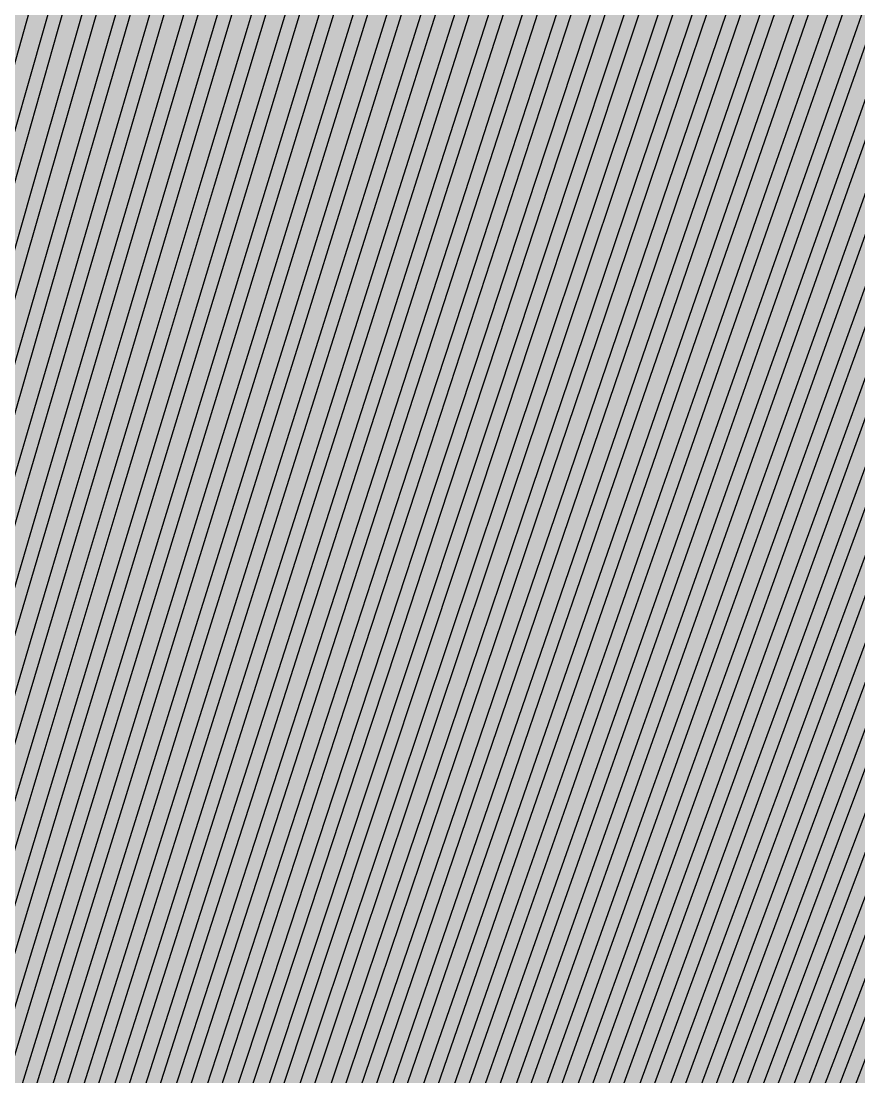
# Model space of a CAD drawing. Header units: metres. Extents: x -7231 to 10969, y -37556 to 1873.
# Drawn here: x 2363.7 to 2486.6, y -18505.5 to -18350.6 of the extents above; entities that cross this region are included whole.
import ezdxf

# ---------------------------------------------------------------- set-up
doc = ezdxf.new("R2010")
doc.units = ezdxf.units.M
for name, color, linetype in [('Metal1', 4, 'CONTINUOUS'), ('Metal2', 3, 'CONTINUOUS'), ('Polyimide', 7, 'CONTINUOUS')]:
    doc.layers.add(name, color=color, linetype=linetype)

msp = doc.modelspace()

# ---------------------------------------------------------------- hatches: boundary and pattern name
at = {"layer": 'Polyimide'}
msp.add_hatch(color=7, dxfattribs=at).paths.add_polyline_path([(4065.69, -468), (4066.67, -501.99), (4068.51, -535.99), (4071.41, -569.99), (4075.54, -603.99), (4081.04, -637.99), (4088.01, -671.99), (4096.52, -705.98), (4106.62, -739.98), (4118.33, -773.98), (4131.63, -807.98), (4146.49, -841.98), (4162.87, -875.98), (4180.68, -909.97), (4199.83, -943.97), (4220.22, -977.97), (4241.73, -1011.97), (4264.21, -1045.97), (4287.52, -1079.96), (4311.51, -1113.96), (4336.01, -1147.96), (4360.86, -1181.96), (4385.88, -1215.96), (4410.89, -1249.96), (4435.74, -1283.95), (4460.24, -1317.95), (4484.23, -1351.95), (4507.54, -1385.95), (4530.02, -1419.95), (4551.53, -1453.94), (4571.92, -1487.94), (4591.07, -1521.94), (4608.88, -1555.94), (4625.26, -1589.94), (4640.12, -1623.94), (4653.42, -1657.93), (4665.13, -1691.93), (4675.23, -1725.93), (4683.74, -1759.93), (4690.71, -1793.93), (4696.21, -1827.93), (4700.34, -1861.92), (4703.24, -1895.92), (4705.08, -1929.92), (4706.06, -1963.92), (4706.44, -1997.92), (4706.5, -2031.91), (4706.5, -4793.02), (4709.95, -4838.39), (4720.22, -4882.71), (4737.08, -4924.98), (4760.13, -4964.2), (4788.85, -4999.49), (4822.58, -5030.03), (4860.53, -5055.12), (4901.85, -5074.18), (4901.85, -5074.18), (4970.68, -5105.23), (5034.7, -5145.26), (5092.76, -5193.54), (5143.8, -5249.19), (5186.89, -5311.2), (5221.24, -5378.44), (5246.23, -5449.69), (5261.41, -5523.66), (5266.5, -5599), (5261.41, -5674.34), (5246.23, -5748.31), (5221.24, -5819.56), (5186.89, -5886.8), (5143.8, -5948.81), (5092.76, -6004.46), (5034.7, -6052.74), (4970.68, -6092.77), (4901.85, -6123.82), (4860.53, -6142.88), (4822.58, -6167.97), (4788.85, -6198.51), (4760.13, -6233.8), (4737.08, -6273.02), (4720.22, -6315.29), (4709.95, -6359.61), (4706.5, -6404.98), (4706.5, -9221.52), (4709.95, -9266.88), (4720.22, -9311.21), (4737.08, -9353.47), (4760.13, -9392.7), (4788.85, -9427.98), (4822.58, -9458.52), (4860.53, -9483.61), (4901.85, -9502.67), (4970.68, -9533.72), (5034.7, -9573.75), (5092.76, -9622.03), (5143.8, -9677.68), (5186.89, -9739.69), (5221.24, -9806.94), (5246.23, -9878.19), (5261.41, -9952.16), (5266.5, -10027.49), (5261.41, -10102.83), (5246.23, -10176.8), (5221.24, -10248.05), (5186.89, -10315.3), (5143.8, -10377.31), (5092.76, -10432.96), (5034.7, -10481.24), (4970.68, -10521.27), (4901.85, -10552.32), (4860.53, -10571.38), (4822.58, -10596.46), (4788.85, -10627), (4760.13, -10662.29), (4737.08, -10701.52), (4720.22, -10743.78), (4709.95, -10788.1), (4706.5, -10833.47), (4706.5, -13650.01), (4709.95, -13695.38), (4720.22, -13739.7), (4737.08, -13781.96), (4760.13, -13821.19), (4788.85, -13856.48), (4822.58, -13887.02), (4860.53, -13912.11), (4901.85, -13931.17), (4970.68, -13962.22), (5034.7, -14002.25), (5092.76, -14050.53), (5143.8, -14106.18), (5186.89, -14168.19), (5221.24, -14235.43), (5246.23, -14306.68), (5261.41, -14380.65), (5266.5, -14455.99), (5261.41, -14531.33), (5246.23, -14605.29), (5221.24, -14676.55), (5186.89, -14743.79), (5143.8, -14805.8), (5092.76, -14861.45), (5034.7, -14909.73), (4970.68, -14949.76), (4901.85, -14980.81), (4860.53, -14999.87), (4822.58, -15024.96), (4788.85, -15055.5), (4760.13, -15090.79), (4737.08, -15130.01), (4720.22, -15172.27), (4709.95, -15216.6), (4706.5, -15261.97), (4706.5, -15455.99), (4720.95, -15750.04), (4764.14, -16041.26), (4835.68, -16326.84), (4934.86, -16604.04), (5060.74, -16870.18), (5212.09, -17122.7), (5387.47, -17359.17), (5585.18, -17577.31), (5803.32, -17775.02), (6039.79, -17950.4), (6292.31, -18101.75), (6558.45, -18227.63), (6835.65, -18326.81), (7121.23, -18398.34), (7412.45, -18441.54), (7706.5, -18455.99), (9969.01, -18455.99), (10047.42, -18459.84), (10125.08, -18471.36), (10201.23, -18490.44), (10275.15, -18516.89), (10346.12, -18550.45), (10413.46, -18590.81), (10476.52, -18637.58), (10534.69, -18690.3), (10587.41, -18748.47), (10634.18, -18811.53), (10674.54, -18878.87), (10708.11, -18949.84), (10734.56, -19023.76), (10753.63, -19099.92), (10765.15, -19177.58), (10769.01, -19255.99), (10769.01, -20895.8), (10730.24, -20951.41), (10694.6, -21009.08), (10662.21, -21068.63), (10633.17, -21129.89), (10607.55, -21192.66), (10585.45, -21256.74), (10566.93, -21321.96), (10552.05, -21388.09), (10540.84, -21454.95), (10533.35, -21522.33), (10529.6, -21590.02), (10529.6, -21657.81), (10533.35, -21725.5), (10540.84, -21792.87), (10552.05, -21859.73), (10566.93, -21925.87), (10585.45, -21991.08), (10607.55, -22055.17), (10633.17, -22117.94), (10662.21, -22179.19), (10694.6, -22238.74), (10730.24, -22296.41), (10769.01, -22352.03), (10769.01, -32454.24), (10728.74, -32510.49), (10691.72, -32568.92), (10658.05, -32629.35), (10627.85, -32691.58), (10601.2, -32755.42), (10578.21, -32820.67), (10558.93, -32887.1), (10543.44, -32954.52), (10531.77, -33022.71), (10523.97, -33091.44), (10520.07, -33160.51), (10520.07, -33229.69), (10523.97, -33298.75), (10531.77, -33367.49), (10543.44, -33435.67), (10558.93, -33503.09), (10578.21, -33569.53), (10601.2, -33634.77), (10627.85, -33698.61), (10658.05, -33760.85), (10691.72, -33821.28), (10728.74, -33879.71), (10769.01, -33935.96), (10769.01, -36556), (10765.15, -36634.41), (10753.63, -36712.07), (10734.56, -36788.23), (10708.11, -36862.15), (10674.54, -36933.12), (10634.18, -37000.46), (10587.41, -37063.51), (10534.69, -37121.69), (10476.52, -37174.41), (10413.46, -37221.18), (10346.12, -37261.54), (10275.15, -37295.1), (10201.23, -37321.55), (10125.08, -37340.63), (10047.42, -37352.15), (9969.01, -37356), (-6231.01, -37356), (-6309.42, -37352.15), (-6387.08, -37340.63), (-6463.23, -37321.55), (-6537.15, -37295.1), (-6608.12, -37261.54), (-6675.46, -37221.18), (-6738.52, -37174.41), (-6796.69, -37121.69), (-6849.41, -37063.51), (-6896.18, -37000.46), (-6936.54, -36933.12), (-6970.11, -36862.15), (-6996.56, -36788.23), (-7015.63, -36712.07), (-7027.15, -36634.41), (-7031.01, -36556), (-7031.01, -33936), (-6990.74, -33879.75), (-6953.7, -33821.31), (-6920.03, -33760.88), (-6889.82, -33698.64), (-6863.18, -33634.8), (-6840.18, -33569.55), (-6820.9, -33503.11), (-6805.4, -33435.69), (-6793.74, -33367.49), (-6785.94, -33298.75), (-6782.03, -33229.68), (-6782.03, -33160.5), (-6785.94, -33091.43), (-6793.74, -33022.69), (-6805.4, -32954.5), (-6820.9, -32887.07), (-6840.18, -32820.63), (-6863.18, -32755.39), (-6889.82, -32691.54), (-6920.03, -32629.3), (-6953.7, -32568.87), (-6990.74, -32510.43), (-7031.01, -32454.18), (-7031.01, -22364.83), (-6990.74, -22308.58), (-6953.7, -22250.14), (-6920.03, -22189.71), (-6889.82, -22127.47), (-6863.18, -22063.62), (-6840.18, -21998.38), (-6820.9, -21931.94), (-6805.4, -21864.51), (-6793.74, -21796.32), (-6785.94, -21727.58), (-6782.03, -21658.51), (-6782.03, -21589.33), (-6785.94, -21520.26), (-6793.74, -21451.52), (-6805.4, -21383.32), (-6820.9, -21315.9), (-6840.18, -21249.46), (-6863.18, -21184.21), (-6889.82, -21120.37), (-6920.03, -21058.13), (-6953.7, -20997.7), (-6990.74, -20939.26), (-7031.01, -20883.01), (-7031.01, -19255.99), (-7027.15, -19177.58), (-7015.63, -19099.92), (-6996.56, -19023.76), (-6970.11, -18949.84), (-6936.54, -18878.87), (-6896.18, -18811.53), (-6849.41, -18748.47), (-6796.69, -18690.3), (-6738.52, -18637.58), (-6675.46, -18590.81), (-6608.12, -18550.45), (-6537.15, -18516.89), (-6463.23, -18490.44), (-6387.08, -18471.36), (-6309.42, -18459.84), (-6231.01, -18455.99), (-3968.5, -18455.99), (-3674.45, -18441.54), (-3383.23, -18398.34), (-3097.65, -18326.81), (-2820.45, -18227.63), (-2554.31, -18101.75), (-2301.79, -17950.4), (-2065.32, -17775.02), (-1847.18, -17577.31), (-1649.47, -17359.17), (-1474.09, -17122.7), (-1322.74, -16870.18), (-1196.86, -16604.04), (-1097.68, -16326.84), (-1026.14, -16041.26), (-982.95, -15750.04), (-968.5, -15455.99), (-968.5, -15261.97), (-971.95, -15216.6), (-982.22, -15172.27), (-999.08, -15130.01), (-1022.13, -15090.79), (-1050.85, -15055.5), (-1084.58, -15024.96), (-1122.53, -14999.87), (-1163.85, -14980.81), (-1232.68, -14949.76), (-1296.7, -14909.73), (-1354.76, -14861.45), (-1405.8, -14805.8), (-1448.89, -14743.79), (-1483.24, -14676.55), (-1508.23, -14605.29), (-1523.41, -14531.33), (-1528.5, -14455.99), (-1523.41, -14380.65), (-1508.23, -14306.68), (-1483.24, -14235.43), (-1448.89, -14168.19), (-1405.8, -14106.18), (-1354.76, -14050.53), (-1296.7, -14002.25), (-1232.68, -13962.22), (-1163.85, -13931.17), (-1122.53, -13912.11), (-1084.58, -13887.02), (-1050.85, -13856.48), (-1022.13, -13821.19), (-999.08, -13781.96), (-982.22, -13739.7), (-971.95, -13695.38), (-968.5, -13650.01), (-968.5, -12309.64), (-971.95, -12264.27), (-982.22, -12219.94), (-999.08, -12177.68), (-1022.13, -12138.46), (-1050.85, -12103.17), (-1084.58, -12072.63), (-1122.53, -12047.54), (-1163.85, -12028.48), (-1232.68, -11997.43), (-1296.7, -11957.4), (-1354.76, -11909.12), (-1405.8, -11853.47), (-1448.89, -11791.46), (-1483.24, -11724.22), (-1508.23, -11652.96), (-1523.41, -11579), (-1528.5, -11503.66), (-1523.41, -11428.32), (-1508.23, -11354.35), (-1483.24, -11283.1), (-1448.89, -11215.86), (-1405.8, -11153.85), (-1354.76, -11098.2), (-1296.7, -11049.92), (-1232.68, -11009.89), (-1163.85, -10978.84), (-1122.53, -10959.78), (-1084.58, -10934.69), (-1050.85, -10904.15), (-1022.13, -10868.86), (-999.08, -10829.63), (-982.22, -10787.37), (-971.95, -10743.05), (-968.5, -10697.68), (-968.5, -9357.31), (-971.95, -9311.94), (-982.22, -9267.62), (-999.08, -9225.35), (-1022.13, -9186.13), (-1050.85, -9150.84), (-1084.58, -9120.3), (-1122.53, -9095.21), (-1163.85, -9076.15), (-1163.85, -9076.15), (-1232.68, -9045.1), (-1296.7, -9005.07), (-1354.76, -8956.79), (-1405.8, -8901.14), (-1448.89, -8839.13), (-1483.24, -8771.89), (-1508.23, -8700.64), (-1523.41, -8626.67), (-1528.5, -8551.33), (-1523.41, -8475.99), (-1508.23, -8402.02), (-1483.24, -8330.77), (-1448.89, -8263.53), (-1405.8, -8201.52), (-1354.76, -8145.87), (-1296.7, -8097.59), (-1232.68, -8057.56), (-1163.85, -8026.51), (-1163.85, -8026.51), (-1122.53, -8007.45), (-1084.58, -7982.36), (-1050.85, -7951.82), (-1022.13, -7916.53), (-999.08, -7877.31), (-982.22, -7835.04), (-971.95, -7790.72), (-968.5, -7745.35), (-968.5, -6404.98), (-971.95, -6359.61), (-982.22, -6315.29), (-999.08, -6273.02), (-1022.13, -6233.8), (-1050.85, -6198.51), (-1084.58, -6167.97), (-1122.53, -6142.88), (-1163.85, -6123.82), (-1163.85, -6123.82), (-1232.68, -6092.77), (-1296.7, -6052.74), (-1354.76, -6004.46), (-1405.8, -5948.81), (-1448.89, -5886.8), (-1483.24, -5819.56), (-1508.23, -5748.31), (-1523.41, -5674.34), (-1528.5, -5599), (-1523.41, -5523.66), (-1508.23, -5449.69), (-1483.24, -5378.44), (-1448.89, -5311.2), (-1405.8, -5249.19), (-1354.76, -5193.54), (-1296.7, -5145.26), (-1232.68, -5105.23), (-1163.85, -5074.18), (-1163.85, -5074.18), (-1122.53, -5055.12), (-1084.58, -5030.03), (-1050.85, -4999.49), (-1022.13, -4964.2), (-999.08, -4924.98), (-982.22, -4882.71), (-971.95, -4838.39), (-968.5, -4793.02), (-968.5, -2031.91), (-968.44, -1997.92), (-968.06, -1963.92), (-967.05, -1929.92), (-965.18, -1895.92), (-962.22, -1861.92), (-958.01, -1827.93), (-952.41, -1793.93), (-945.31, -1759.93), (-936.64, -1725.93), (-926.35, -1691.93), (-914.43, -1657.93), (-900.88, -1623.94), (-885.74, -1589.94), (-869.05, -1555.94), (-850.91, -1521.94), (-831.4, -1487.94), (-810.63, -1453.94), (-788.72, -1419.95), (-765.82, -1385.95), (-742.07, -1351.95), (-717.63, -1317.95), (-692.67, -1283.95), (-667.36, -1249.96), (-641.88, -1215.96), (-616.39, -1181.96), (-591.08, -1147.96), (-566.12, -1113.96), (-541.68, -1079.96), (-517.93, -1045.97), (-495.03, -1011.97), (-473.12, -977.97), (-452.35, -943.97), (-432.84, -909.97), (-414.7, -875.98), (-398.01, -841.98), (-382.87, -807.98), (-369.32, -773.98), (-357.4, -739.98), (-347.11, -705.98), (-338.44, -671.99), (-331.34, -637.99), (-325.74, -603.99), (-321.53, -569.99), (-318.57, -535.99), (-316.7, -501.99), (-315.69, -468), (-315.31, -434), (-315.25, -400), (-315.25, 401), (-315.25, 451), (-315.25, 1644), (-270.25, 1644), (-270.03, 1637.13), (-269.35, 1630.29), (-268.23, 1623.52), (-266.67, 1616.82), (-264.68, 1610.25), (-262.26, 1603.82), (-259.42, 1597.56), (-256.18, 1591.5), (-252.55, 1585.67), (-248.55, 1580.08), (-244.19, 1574.77), (-239.5, 1569.75), (-234.48, 1565.06), (-229.17, 1560.7), (-223.58, 1556.7), (-217.75, 1553.07), (-211.69, 1549.83), (-205.43, 1546.99), (-199, 1544.57), (-192.43, 1542.58), (-185.73, 1541.02), (-178.96, 1539.9), (-172.12, 1539.22), (-165.25, 1539), (-158.38, 1539.22), (-151.54, 1539.9), (-144.77, 1541.02), (-138.07, 1542.58), (-131.5, 1544.57), (-125.07, 1546.99), (-118.81, 1549.83), (-112.75, 1553.07), (-106.92, 1556.7), (-101.33, 1560.7), (-96.02, 1565.06), (-91, 1569.75), (-86.31, 1574.77), (-81.95, 1580.08), (-77.95, 1585.67), (-74.32, 1591.5), (-71.08, 1597.56), (-68.24, 1603.82), (-65.82, 1610.25), (-63.83, 1616.82), (-62.27, 1623.52), (-61.15, 1630.29), (-60.47, 1637.13), (-60.25, 1644), (1853, 1644), (1853, 1573), (3815.25, 1573), (3815.46, 1579.54), (3816.11, 1586.05), (3817.17, 1592.51), (3818.66, 1598.88), (3820.56, 1605.14), (3822.86, 1611.27), (3825.56, 1617.23), (3828.65, 1623), (3832.1, 1628.56), (3835.91, 1633.88), (3840.07, 1638.93), (3844.54, 1643.71), (3849.32, 1648.18), (3854.37, 1652.34), (3859.69, 1656.15), (3865.25, 1659.6), (3871.02, 1662.69), (3876.98, 1665.39), (3883.11, 1667.69), (3889.37, 1669.59), (3895.74, 1671.08), (3902.2, 1672.14), (3908.71, 1672.79), (3915.25, 1673), (3921.79, 1672.79), (3928.3, 1672.14), (3934.76, 1671.08), (3941.13, 1669.59), (3947.39, 1667.69), (3953.52, 1665.39), (3959.48, 1662.69), (3965.25, 1659.6), (3970.81, 1656.15), (3976.13, 1652.34), (3981.18, 1648.18), (3985.96, 1643.71), (3990.43, 1638.93), (3994.59, 1633.88), (3998.4, 1628.56), (4001.85, 1623), (4004.94, 1617.23), (4007.64, 1611.27), (4009.94, 1605.14), (4011.84, 1598.88), (4013.33, 1592.51), (4014.39, 1586.05), (4015.04, 1579.54), (4015.25, 1573), (4065.25, 1573), (4065.25, 451), (4065.25, 401), (4065.25, -400), (4065.31, -434), (4065.69, -468)])

# ---------------------------------------------------------------- linework, layer by layer
at = {"layer": 'Metal1'}
for points in [[(2397.25, -19211.94), (2397.99, -18720.95), (2398.33, -18711.91), (2398.66, -18702.89), (2398.99, -18698.3), (2402.85, -18680.71), (2408.13, -18666.6), (2416.55, -18644.09), (2424.97, -18621.59), (2433.4, -18599.09), (2441.82, -18576.59), (2450.24, -18554.09), (2458.66, -18531.59), (2467.09, -18509.09), (2475.51, -18486.59), (2483.93, -18464.09), (2492.35, -18441.59), (2500.78, -18419.09), (2509.2, -18396.59), (2517.62, -18374.09), (2526.04, -18351.59), (2534.47, -18329.09), (2542.89, -18306.58), (2551.31, -18284.08)], [(2553.18, -18284.78), (2544.76, -18307.29), (2536.34, -18329.79), (2527.92, -18352.29), (2519.49, -18374.79), (2511.07, -18397.29), (2502.65, -18419.79), (2494.23, -18442.29), (2485.8, -18464.79), (2477.38, -18487.29), (2468.96, -18509.79), (2460.54, -18532.29), (2452.11, -18554.79), (2443.69, -18577.29), (2435.27, -18599.79), (2426.85, -18622.3), (2418.42, -18644.8), (2410, -18667.3), (2404.77, -18681.28), (2400.98, -18698.59), (2400.66, -18703), (2400.33, -18711.98), (2400.01, -18720.99), (2400.75, -19211.94)], [(2405.25, -19211.94), (2405.99, -18720.95), (2406.33, -18711.91), (2406.67, -18702.89), (2407.01, -18698.3), (2410.91, -18680.72), (2416.28, -18666.59), (2424.83, -18644.09), (2433.38, -18621.59), (2441.93, -18599.09), (2450.48, -18576.59), (2459.03, -18554.09), (2467.58, -18531.59), (2476.13, -18509.09), (2484.68, -18486.59), (2493.23, -18464.08), (2501.78, -18441.58), (2510.33, -18419.08), (2518.88, -18396.58), (2527.43, -18374.08), (2535.98, -18351.58), (2544.53, -18329.08), (2553.08, -18306.58)], [(2554.95, -18307.29), (2546.4, -18329.79), (2537.85, -18352.29), (2529.3, -18374.79), (2520.75, -18397.29), (2512.2, -18419.79), (2503.65, -18442.29), (2495.1, -18464.8), (2486.55, -18487.3), (2478, -18509.8), (2469.45, -18532.3), (2460.9, -18554.8), (2452.35, -18577.3), (2443.8, -18599.8), (2435.25, -18622.3), (2426.7, -18644.8), (2418.15, -18667.3), (2412.83, -18681.3), (2408.99, -18698.59), (2408.67, -18703), (2408.33, -18711.98), (2408.01, -18720.99), (2408.75, -19211.94)], [(2269.25, -19211.94), (2269.99, -18720.95), (2270.25, -18711.92), (2270.5, -18702.91), (2270.75, -18698.34), (2273.73, -18680.56), (2277.67, -18666.67), (2284.06, -18644.17), (2290.45, -18621.67), (2296.84, -18599.17), (2303.23, -18576.67), (2309.61, -18554.17), (2316, -18531.67), (2322.39, -18509.17), (2328.78, -18486.67), (2335.17, -18464.17), (2341.56, -18441.67), (2347.95, -18419.17), (2354.33, -18396.66), (2360.72, -18374.16), (2367.11, -18351.66), (2373.5, -18329.16)], [(2277.25, -19211.94), (2277.99, -18720.95), (2278.25, -18711.92), (2278.51, -18702.9), (2278.77, -18698.33), (2281.8, -18680.56), (2285.83, -18666.67), (2292.34, -18644.17), (2298.86, -18621.67), (2305.37, -18599.17), (2311.89, -18576.67), (2318.4, -18554.16), (2324.92, -18531.66), (2331.43, -18509.16), (2337.95, -18486.66), (2344.47, -18464.16), (2350.98, -18441.66), (2357.5, -18419.16), (2364.01, -18396.66), (2370.53, -18374.16), (2377.04, -18351.66), (2383.56, -18329.16)], [(2285.25, -19211.94), (2285.99, -18720.95), (2286.26, -18711.92), (2286.52, -18702.9), (2286.78, -18698.33), (2289.87, -18680.57), (2293.98, -18666.66), (2300.62, -18644.16), (2307.26, -18621.66), (2313.91, -18599.16), (2320.55, -18576.66), (2327.19, -18554.16), (2333.84, -18531.66), (2340.48, -18509.16), (2347.12, -18486.66), (2353.76, -18464.16), (2360.41, -18441.66), (2367.05, -18419.16), (2373.69, -18396.65), (2380.33, -18374.15), (2386.98, -18351.65), (2393.62, -18329.15)], [(2293.25, -19211.94), (2293.99, -18720.95), (2294.26, -18711.92), (2294.53, -18702.9), (2294.8, -18698.33), (2297.94, -18680.58), (2302.13, -18666.66), (2308.9, -18644.16), (2315.67, -18621.66), (2322.44, -18599.16), (2329.21, -18576.66), (2335.98, -18554.15), (2342.75, -18531.65), (2349.52, -18509.15), (2356.29, -18486.65), (2363.06, -18464.15), (2369.83, -18441.65), (2376.6, -18419.15), (2383.37, -18396.65), (2390.14, -18374.15), (2396.91, -18351.65), (2403.68, -18329.15)], [(2301.25, -19211.94), (2301.99, -18720.95), (2302.27, -18711.92), (2302.54, -18702.9), (2302.81, -18698.33), (2306.01, -18680.59), (2310.29, -18666.65), (2317.18, -18644.15), (2324.08, -18621.65), (2330.98, -18599.15), (2337.87, -18576.65), (2344.77, -18554.15), (2351.67, -18531.65), (2358.56, -18509.15), (2365.46, -18486.65), (2372.36, -18464.15), (2379.26, -18441.65), (2386.15, -18419.15), (2393.05, -18396.64), (2399.95, -18374.14), (2406.84, -18351.64), (2413.74, -18329.14)], [(2309.25, -19211.94), (2309.99, -18720.95), (2310.27, -18711.92), (2310.55, -18702.9), (2310.83, -18698.33), (2314.08, -18680.6), (2318.44, -18666.65), (2325.46, -18644.15), (2332.49, -18621.65), (2339.51, -18599.15), (2346.54, -18576.65), (2353.56, -18554.14), (2360.58, -18531.64), (2367.61, -18509.14), (2374.63, -18486.64), (2381.66, -18464.14), (2388.68, -18441.64), (2395.7, -18419.14), (2402.73, -18396.64), (2409.75, -18374.14), (2416.78, -18351.64), (2423.8, -18329.14)], [(2317.25, -19211.94), (2317.99, -18720.95), (2318.28, -18711.92), (2318.56, -18702.9), (2318.84, -18698.32), (2322.16, -18680.61), (2326.59, -18666.64), (2333.74, -18644.14), (2340.9, -18621.64), (2348.05, -18599.14), (2355.2, -18576.64), (2362.35, -18554.14), (2369.5, -18531.64), (2376.65, -18509.14), (2383.8, -18486.64), (2390.95, -18464.14), (2398.11, -18441.64), (2405.26, -18419.14), (2412.41, -18396.63), (2419.56, -18374.13), (2426.71, -18351.63), (2433.86, -18329.13)], [(2325.25, -19211.94), (2325.99, -18720.95), (2326.28, -18711.92), (2326.57, -18702.9), (2326.86, -18698.32), (2330.23, -18680.62), (2334.75, -18666.64), (2342.03, -18644.14), (2349.3, -18621.64), (2356.58, -18599.14), (2363.86, -18576.64), (2371.14, -18554.13), (2378.42, -18531.63), (2385.7, -18509.13), (2392.97, -18486.63), (2400.25, -18464.13), (2407.53, -18441.63), (2414.81, -18419.13), (2422.09, -18396.63), (2429.36, -18374.13), (2436.64, -18351.63), (2443.92, -18329.13)], [(2333.25, -19211.94), (2333.99, -18720.95), (2334.29, -18711.92), (2334.58, -18702.9), (2334.87, -18698.32), (2338.29, -18680.63), (2342.9, -18666.63), (2350.31, -18644.13), (2357.71, -18621.63), (2365.12, -18599.13), (2372.52, -18576.63), (2379.93, -18554.13), (2387.33, -18531.63), (2394.74, -18509.13), (2402.14, -18486.63), (2409.55, -18464.13), (2416.95, -18441.63), (2424.36, -18419.13), (2431.77, -18396.63), (2439.17, -18374.12), (2446.58, -18351.62), (2453.98, -18329.12)], [(2341.25, -19211.94), (2341.99, -18720.95), (2342.29, -18711.91), (2342.59, -18702.9), (2342.89, -18698.32), (2346.36, -18680.64), (2351.05, -18666.63), (2358.59, -18644.13), (2366.12, -18621.63), (2373.65, -18599.13), (2381.18, -18576.63), (2388.72, -18554.13), (2396.25, -18531.62), (2403.78, -18509.12), (2411.31, -18486.62), (2418.85, -18464.12), (2426.38, -18441.62), (2433.91, -18419.12), (2441.44, -18396.62), (2448.98, -18374.12), (2456.51, -18351.62), (2464.04, -18329.12)], [(2349.25, -19211.94), (2349.99, -18720.95), (2350.3, -18711.91), (2350.6, -18702.9), (2350.9, -18698.32), (2354.43, -18680.65), (2359.21, -18666.62), (2366.87, -18644.12), (2374.53, -18621.62), (2382.19, -18599.12), (2389.85, -18576.62), (2397.51, -18554.12), (2405.17, -18531.62), (2412.83, -18509.12), (2420.49, -18486.62), (2428.14, -18464.12), (2435.8, -18441.62), (2443.46, -18419.12), (2451.12, -18396.62), (2458.78, -18374.11), (2466.44, -18351.61), (2474.1, -18329.11)], [(2357.25, -19211.94), (2357.99, -18720.95), (2358.3, -18711.91), (2358.61, -18702.9), (2358.92, -18698.31), (2362.5, -18680.66), (2367.36, -18666.62), (2375.15, -18644.12), (2382.93, -18621.62), (2390.72, -18599.12), (2398.51, -18576.62), (2406.3, -18554.12), (2414.08, -18531.61), (2421.87, -18509.11), (2429.66, -18486.61), (2437.44, -18464.11), (2445.23, -18441.61), (2453.02, -18419.11), (2460.8, -18396.61), (2468.59, -18374.11), (2476.38, -18351.61), (2484.16, -18329.11)], [(2365.25, -19211.94), (2365.99, -18720.95), (2366.31, -18711.91), (2366.62, -18702.9), (2366.93, -18698.31), (2370.57, -18680.67), (2375.51, -18666.61), (2383.43, -18644.11), (2391.34, -18621.61), (2399.26, -18599.11), (2407.17, -18576.61), (2415.08, -18554.11), (2423, -18531.61), (2430.91, -18509.11), (2438.83, -18486.61), (2446.74, -18464.11), (2454.65, -18441.61), (2462.57, -18419.11), (2470.48, -18396.61), (2478.4, -18374.11), (2486.31, -18351.6), (2494.22, -18329.1)], [(2373.25, -19211.94), (2373.99, -18720.95), (2374.31, -18711.91), (2374.63, -18702.89), (2374.95, -18698.31), (2378.64, -18680.68), (2383.67, -18666.61), (2391.71, -18644.11), (2399.75, -18621.61), (2407.79, -18599.11), (2415.83, -18576.61), (2423.87, -18554.11), (2431.91, -18531.61), (2439.96, -18509.1), (2448, -18486.6), (2456.04, -18464.1), (2464.08, -18441.6), (2472.12, -18419.1), (2480.16, -18396.6), (2488.2, -18374.1), (2496.24, -18351.6), (2504.28, -18329.1)], [(2381.25, -19211.94), (2381.99, -18720.95), (2382.32, -18711.91), (2382.64, -18702.89), (2382.96, -18698.31), (2386.71, -18680.69), (2391.82, -18666.6), (2399.99, -18644.1), (2408.16, -18621.6), (2416.33, -18599.1), (2424.49, -18576.6), (2432.66, -18554.1), (2440.83, -18531.6), (2449, -18509.1), (2457.17, -18486.6), (2465.34, -18464.1), (2473.5, -18441.6), (2481.67, -18419.1), (2489.84, -18396.6), (2498.01, -18374.1), (2506.18, -18351.6), (2514.35, -18329.09)], [(2389.25, -19211.94), (2389.99, -18720.95), (2390.32, -18711.91), (2390.65, -18702.89), (2390.98, -18698.3), (2394.78, -18680.7), (2399.98, -18666.6), (2408.27, -18644.1), (2416.57, -18621.6), (2424.86, -18599.1), (2433.16, -18576.6), (2441.45, -18554.1), (2449.75, -18531.6), (2458.04, -18509.1), (2466.34, -18486.59), (2474.63, -18464.09), (2482.93, -18441.59), (2491.22, -18419.09), (2499.52, -18396.59), (2507.82, -18374.09), (2516.11, -18351.59), (2524.41, -18329.09)], [(2413.25, -19211.94), (2413.99, -18720.95), (2414.34, -18711.91), (2414.68, -18702.89), (2415.02, -18698.3), (2418.98, -18680.73), (2424.44, -18666.59), (2433.11, -18644.09), (2441.79, -18621.58), (2450.47, -18599.08), (2459.14, -18576.58), (2467.82, -18554.08), (2476.5, -18531.58), (2485.17, -18509.08), (2493.85, -18486.58), (2502.53, -18464.08), (2511.2, -18441.58), (2519.88, -18419.08), (2528.56, -18396.58), (2537.23, -18374.08), (2545.91, -18351.58), (2554.59, -18329.08)], [(2375.42, -18329.71), (2369.03, -18352.21), (2362.65, -18374.71), (2356.26, -18397.21), (2349.87, -18419.71), (2343.48, -18442.21), (2337.09, -18464.71), (2330.7, -18487.21), (2324.32, -18509.71), (2317.93, -18532.22), (2311.54, -18554.72), (2305.15, -18577.22), (2298.76, -18599.72), (2292.37, -18622.22), (2285.99, -18644.72), (2279.6, -18667.22), (2275.69, -18681), (2272.74, -18698.56), (2272.5, -18702.99), (2272.25, -18711.98), (2272.01, -18720.98), (2272.75, -19211.94)], [(2385.48, -18329.71), (2378.96, -18352.21), (2372.45, -18374.72), (2365.93, -18397.22), (2359.42, -18419.72), (2352.9, -18442.22), (2346.39, -18464.72), (2339.87, -18487.22), (2333.36, -18509.72), (2326.84, -18532.22), (2320.32, -18554.72), (2313.81, -18577.22), (2307.29, -18599.72), (2300.78, -18622.22), (2294.26, -18644.72), (2287.75, -18667.22), (2283.75, -18681.01), (2280.76, -18698.56), (2280.51, -18702.99), (2280.25, -18711.98), (2280.01, -18720.98), (2280.75, -19211.94)], [(2395.54, -18329.72), (2388.89, -18352.22), (2382.25, -18374.72), (2375.61, -18397.22), (2368.97, -18419.72), (2362.32, -18442.22), (2355.68, -18464.72), (2349.04, -18487.22), (2342.4, -18509.72), (2335.75, -18532.23), (2329.11, -18554.73), (2322.47, -18577.23), (2315.83, -18599.73), (2309.18, -18622.23), (2302.54, -18644.73), (2295.9, -18667.23), (2291.82, -18681.03), (2288.77, -18698.56), (2288.52, -18702.99), (2288.26, -18711.98), (2288.01, -18720.98), (2288.75, -19211.94)], [(2405.59, -18329.72), (2398.83, -18352.22), (2392.06, -18374.73), (2385.29, -18397.23), (2378.52, -18419.73), (2371.75, -18442.23), (2364.98, -18464.73), (2358.21, -18487.23), (2351.44, -18509.73), (2344.67, -18532.23), (2337.9, -18554.73), (2331.13, -18577.23), (2324.36, -18599.73), (2317.59, -18622.23), (2310.82, -18644.73), (2304.05, -18667.23), (2299.89, -18681.05), (2296.79, -18698.56), (2296.53, -18702.99), (2296.26, -18711.98), (2296.01, -18720.98), (2296.75, -19211.94)], [(2415.65, -18329.73), (2408.76, -18352.23), (2401.86, -18374.73), (2394.96, -18397.23), (2388.06, -18419.73), (2381.17, -18442.23), (2374.27, -18464.73), (2367.37, -18487.23), (2360.48, -18509.73), (2353.58, -18532.23), (2346.68, -18554.74), (2339.79, -18577.24), (2332.89, -18599.74), (2325.99, -18622.24), (2319.1, -18644.74), (2312.2, -18667.24), (2307.96, -18681.06), (2304.8, -18698.57), (2304.54, -18702.99), (2304.27, -18711.98), (2304.01, -18720.98), (2304.75, -19211.94)], [(2425.71, -18329.73), (2418.69, -18352.23), (2411.66, -18374.74), (2404.64, -18397.24), (2397.61, -18419.74), (2390.59, -18442.24), (2383.57, -18464.74), (2376.54, -18487.24), (2369.52, -18509.74), (2362.49, -18532.24), (2355.47, -18554.74), (2348.45, -18577.24), (2341.42, -18599.74), (2334.4, -18622.24), (2327.37, -18644.74), (2320.35, -18667.24), (2316.03, -18681.08), (2312.82, -18698.57), (2312.55, -18702.99), (2312.27, -18711.98), (2312.01, -18720.98), (2312.75, -19211.94)], [(2435.77, -18329.74), (2428.62, -18352.24), (2421.46, -18374.74), (2414.31, -18397.24), (2407.16, -18419.74), (2400.01, -18442.24), (2392.86, -18464.74), (2385.71, -18487.24), (2378.56, -18509.74), (2371.41, -18532.24), (2364.26, -18554.75), (2357.1, -18577.25), (2349.95, -18599.75), (2342.8, -18622.25), (2335.65, -18644.75), (2328.5, -18667.25), (2324.1, -18681.1), (2320.83, -18698.57), (2320.56, -18702.99), (2320.28, -18711.98), (2320.01, -18720.98), (2320.75, -19211.94)], [(2445.82, -18329.74), (2438.55, -18352.24), (2431.27, -18374.74), (2423.99, -18397.25), (2416.71, -18419.75), (2409.43, -18442.25), (2402.15, -18464.75), (2394.88, -18487.25), (2387.6, -18509.75), (2380.32, -18532.25), (2373.04, -18554.75), (2365.76, -18577.25), (2358.48, -18599.75), (2351.21, -18622.25), (2343.93, -18644.75), (2336.65, -18667.25), (2332.17, -18681.11), (2328.85, -18698.57), (2328.57, -18702.99), (2328.28, -18711.98), (2328.01, -18720.98), (2328.75, -19211.94)], [(2455.88, -18329.75), (2448.48, -18352.25), (2441.07, -18374.75), (2433.67, -18397.25), (2426.26, -18419.75), (2418.85, -18442.25), (2411.45, -18464.75), (2404.04, -18487.25), (2396.64, -18509.75), (2389.23, -18532.25), (2381.83, -18554.76), (2374.42, -18577.26), (2367.02, -18599.76), (2359.61, -18622.26), (2352.21, -18644.76), (2344.8, -18667.26), (2340.23, -18681.13), (2336.86, -18698.57), (2336.58, -18703), (2336.29, -18711.98), (2336.01, -18720.98), (2336.75, -19211.94)], [(2465.94, -18329.75), (2458.41, -18352.25), (2450.87, -18374.75), (2443.34, -18397.26), (2435.81, -18419.76), (2428.28, -18442.26), (2420.74, -18464.76), (2413.21, -18487.26), (2405.68, -18509.76), (2398.15, -18532.26), (2390.61, -18554.76), (2383.08, -18577.26), (2375.55, -18599.76), (2368.02, -18622.26), (2360.48, -18644.76), (2352.95, -18667.26), (2348.3, -18681.15), (2344.88, -18698.58), (2344.59, -18703), (2344.29, -18711.98), (2344.01, -18720.98), (2344.75, -19211.94)], [(2476, -18329.76), (2468.34, -18352.26), (2460.68, -18374.76), (2453.02, -18397.26), (2445.36, -18419.76), (2437.7, -18442.26), (2430.04, -18464.76), (2422.38, -18487.26), (2414.72, -18509.76), (2407.06, -18532.26), (2399.4, -18554.76), (2391.74, -18577.27), (2384.08, -18599.77), (2376.42, -18622.27), (2368.76, -18644.77), (2361.1, -18667.27), (2356.37, -18681.17), (2352.89, -18698.58), (2352.6, -18703), (2352.3, -18711.98), (2352.01, -18720.98), (2352.75, -19211.94)], [(2486.05, -18329.76), (2478.27, -18352.26), (2470.48, -18374.76), (2462.69, -18397.26), (2454.91, -18419.77), (2447.12, -18442.27), (2439.33, -18464.77), (2431.55, -18487.27), (2423.76, -18509.77), (2415.97, -18532.27), (2408.19, -18554.77), (2400.4, -18577.27), (2392.61, -18599.77), (2384.82, -18622.27), (2377.04, -18644.77), (2369.25, -18667.27), (2364.44, -18681.19), (2360.9, -18698.58), (2360.61, -18703), (2360.3, -18711.98), (2360.01, -18720.99), (2360.75, -19211.94)], [(2496.11, -18329.77), (2488.2, -18352.27), (2480.28, -18374.77), (2472.37, -18397.27), (2464.46, -18419.77), (2456.54, -18442.27), (2448.63, -18464.77), (2440.71, -18487.27), (2432.8, -18509.77), (2424.89, -18532.27), (2416.97, -18554.77), (2409.06, -18577.28), (2401.14, -18599.78), (2393.23, -18622.28), (2385.32, -18644.78), (2377.4, -18667.28), (2372.5, -18681.2), (2368.92, -18698.58), (2368.62, -18703), (2368.31, -18711.98), (2368.01, -18720.99), (2368.75, -19211.94)], [(2506.17, -18329.77), (2498.13, -18352.27), (2490.09, -18374.77), (2482.04, -18397.27), (2474, -18419.78), (2465.96, -18442.28), (2457.92, -18464.78), (2449.88, -18487.28), (2441.84, -18509.78), (2433.8, -18532.28), (2425.76, -18554.78), (2417.72, -18577.28), (2409.68, -18599.78), (2401.63, -18622.28), (2393.59, -18644.78), (2385.55, -18667.28), (2380.57, -18681.22), (2376.93, -18698.58), (2376.63, -18703), (2376.31, -18711.98), (2376.01, -18720.99), (2376.75, -19211.94)], [(2516.23, -18329.78), (2508.06, -18352.28), (2499.89, -18374.78), (2491.72, -18397.28), (2483.55, -18419.78), (2475.38, -18442.28), (2467.22, -18464.78), (2459.05, -18487.28), (2450.88, -18509.78), (2442.71, -18532.28), (2434.54, -18554.78), (2426.37, -18577.28), (2418.21, -18599.79), (2410.04, -18622.29), (2401.87, -18644.79), (2393.7, -18667.29), (2388.64, -18681.24), (2384.95, -18698.59), (2384.64, -18703), (2384.32, -18711.98), (2384.01, -18720.99), (2384.75, -19211.94)], [(2526.28, -18329.78), (2517.99, -18352.28), (2509.69, -18374.78), (2501.4, -18397.28), (2493.1, -18419.78), (2484.81, -18442.29), (2476.51, -18464.79), (2468.22, -18487.29), (2459.92, -18509.79), (2451.62, -18532.29), (2443.33, -18554.79), (2435.03, -18577.29), (2426.74, -18599.79), (2418.44, -18622.29), (2410.15, -18644.79), (2401.85, -18667.29), (2396.7, -18681.26), (2392.96, -18698.59), (2392.65, -18703), (2392.32, -18711.98), (2392.01, -18720.99), (2392.75, -19211.94)]]:
    msp.add_lwpolyline(points, dxfattribs=at)
at = {"layer": 'Metal2'}
for points in [[(2401.25, -19211.94), (2401.99, -18720.95), (2402.33, -18711.91), (2402.66, -18702.89), (2403, -18698.3), (2406.88, -18680.72), (2412.21, -18666.59), (2420.69, -18644.09), (2429.18, -18621.59), (2437.66, -18599.09), (2446.15, -18576.59), (2454.64, -18554.09), (2463.12, -18531.59), (2471.61, -18509.09), (2480.09, -18486.59), (2488.58, -18464.09), (2497.07, -18441.59), (2505.55, -18419.09), (2514.04, -18396.58), (2522.52, -18374.08), (2531.01, -18351.58), (2539.5, -18329.08), (2547.98, -18306.58), (2556.47, -18284.08)], [(2549.85, -18307.29), (2541.37, -18329.79), (2532.88, -18352.29), (2524.4, -18374.79), (2515.91, -18397.29), (2507.42, -18419.79), (2498.94, -18442.29), (2490.45, -18464.79), (2481.97, -18487.29), (2473.48, -18509.79), (2464.99, -18532.29), (2456.51, -18554.8), (2448.02, -18577.3), (2439.54, -18599.8), (2431.05, -18622.3), (2422.56, -18644.8), (2414.08, -18667.3), (2408.8, -18681.29), (2404.99, -18698.59), (2404.66, -18703), (2404.33, -18711.98), (2404.01, -18720.99), (2404.75, -19211.94)], [(2273.25, -19211.94), (2273.99, -18720.95), (2274.25, -18711.92), (2274.5, -18702.91), (2274.76, -18698.34), (2277.77, -18680.56), (2281.75, -18666.67), (2288.2, -18644.17), (2294.65, -18621.67), (2301.11, -18599.17), (2307.56, -18576.67), (2314.01, -18554.17), (2320.46, -18531.67), (2326.91, -18509.17), (2333.37, -18486.66), (2339.82, -18464.16), (2346.27, -18441.66), (2352.72, -18419.16), (2359.17, -18396.66), (2365.62, -18374.16), (2372.08, -18351.66), (2378.53, -18329.16)], [(2281.25, -19211.94), (2281.99, -18720.95), (2282.26, -18711.92), (2282.51, -18702.9), (2282.78, -18698.33), (2285.84, -18680.57), (2289.9, -18666.67), (2296.48, -18644.16), (2303.06, -18621.66), (2309.64, -18599.16), (2316.22, -18576.66), (2322.8, -18554.16), (2329.38, -18531.66), (2335.96, -18509.16), (2342.54, -18486.66), (2349.11, -18464.16), (2355.69, -18441.66), (2362.27, -18419.16), (2368.85, -18396.66), (2375.43, -18374.16), (2382.01, -18351.66), (2388.59, -18329.16)], [(2289.25, -19211.94), (2289.99, -18720.95), (2290.26, -18711.92), (2290.52, -18702.9), (2290.79, -18698.33), (2293.91, -18680.58), (2298.06, -18666.66), (2304.76, -18644.16), (2311.47, -18621.66), (2318.18, -18599.16), (2324.88, -18576.66), (2331.59, -18554.16), (2338.29, -18531.66), (2345, -18509.16), (2351.71, -18486.65), (2358.41, -18464.15), (2365.12, -18441.65), (2371.82, -18419.15), (2378.53, -18396.65), (2385.24, -18374.15), (2391.94, -18351.65), (2398.65, -18329.15)], [(2297.25, -19211.94), (2297.99, -18720.95), (2298.27, -18711.92), (2298.53, -18702.9), (2298.81, -18698.33), (2301.98, -18680.59), (2306.21, -18666.66), (2313.04, -18644.15), (2319.88, -18621.65), (2326.71, -18599.15), (2333.54, -18576.65), (2340.38, -18554.15), (2347.21, -18531.65), (2354.04, -18509.15), (2360.88, -18486.65), (2367.71, -18464.15), (2374.54, -18441.65), (2381.38, -18419.15), (2388.21, -18396.65), (2395.04, -18374.15), (2401.88, -18351.65), (2408.71, -18329.15)], [(2305.25, -19211.94), (2305.99, -18720.95), (2306.27, -18711.92), (2306.54, -18702.9), (2306.82, -18698.33), (2310.05, -18680.59), (2314.36, -18666.65), (2321.32, -18644.15), (2328.28, -18621.65), (2335.24, -18599.15), (2342.21, -18576.65), (2349.17, -18554.15), (2356.13, -18531.65), (2363.09, -18509.15), (2370.05, -18486.65), (2377.01, -18464.14), (2383.97, -18441.64), (2390.93, -18419.14), (2397.89, -18396.64), (2404.85, -18374.14), (2411.81, -18351.64), (2418.77, -18329.14)], [(2313.25, -19211.94), (2313.99, -18720.95), (2314.28, -18711.92), (2314.55, -18702.9), (2314.84, -18698.32), (2318.12, -18680.6), (2322.52, -18666.65), (2329.6, -18644.14), (2336.69, -18621.64), (2343.78, -18599.14), (2350.87, -18576.64), (2357.95, -18554.14), (2365.04, -18531.64), (2372.13, -18509.14), (2379.22, -18486.64), (2386.31, -18464.14), (2393.39, -18441.64), (2400.48, -18419.14), (2407.57, -18396.64), (2414.66, -18374.14), (2421.74, -18351.64), (2428.83, -18329.14)], [(2321.25, -19211.94), (2321.99, -18720.95), (2322.28, -18711.92), (2322.56, -18702.9), (2322.85, -18698.32), (2326.19, -18680.61), (2330.67, -18666.64), (2337.89, -18644.14), (2345.1, -18621.64), (2352.31, -18599.14), (2359.53, -18576.64), (2366.74, -18554.14), (2373.96, -18531.64), (2381.17, -18509.14), (2388.39, -18486.64), (2395.6, -18464.13), (2402.82, -18441.63), (2410.03, -18419.13), (2417.25, -18396.63), (2424.46, -18374.13), (2431.68, -18351.63), (2438.89, -18329.13)], [(2329.25, -19211.94), (2329.99, -18720.95), (2330.29, -18711.92), (2330.57, -18702.9), (2330.87, -18698.32), (2334.26, -18680.62), (2338.82, -18666.64), (2346.17, -18644.14), (2353.51, -18621.63), (2360.85, -18599.13), (2368.19, -18576.63), (2375.53, -18554.13), (2382.87, -18531.63), (2390.22, -18509.13), (2397.56, -18486.63), (2404.9, -18464.13), (2412.24, -18441.63), (2419.58, -18419.13), (2426.93, -18396.63), (2434.27, -18374.13), (2441.61, -18351.63), (2448.95, -18329.13)], [(2337.25, -19211.94), (2337.99, -18720.95), (2338.29, -18711.92), (2338.58, -18702.9), (2338.88, -18698.32), (2342.33, -18680.63), (2346.98, -18666.63), (2354.45, -18644.13), (2361.92, -18621.63), (2369.38, -18599.13), (2376.85, -18576.63), (2384.32, -18554.13), (2391.79, -18531.63), (2399.26, -18509.13), (2406.73, -18486.63), (2414.2, -18464.12), (2421.67, -18441.62), (2429.14, -18419.12), (2436.61, -18396.62), (2444.07, -18374.12), (2451.54, -18351.62), (2459.01, -18329.12)], [(2345.25, -19211.94), (2345.99, -18720.95), (2346.3, -18711.91), (2346.59, -18702.9), (2346.9, -18698.32), (2350.4, -18680.64), (2355.13, -18666.63), (2362.73, -18644.13), (2370.32, -18621.62), (2377.92, -18599.12), (2385.52, -18576.62), (2393.11, -18554.12), (2400.71, -18531.62), (2408.3, -18509.12), (2415.9, -18486.62), (2423.5, -18464.12), (2431.09, -18441.62), (2438.69, -18419.12), (2446.28, -18396.62), (2453.88, -18374.12), (2461.48, -18351.62), (2469.07, -18329.12)], [(2353.25, -19211.94), (2353.99, -18720.95), (2354.3, -18711.91), (2354.6, -18702.9), (2354.91, -18698.31), (2358.47, -18680.65), (2363.28, -18666.62), (2371.01, -18644.12), (2378.73, -18621.62), (2386.45, -18599.12), (2394.18, -18576.62), (2401.9, -18554.12), (2409.62, -18531.62), (2417.35, -18509.12), (2425.07, -18486.62), (2432.79, -18464.12), (2440.52, -18441.61), (2448.24, -18419.11), (2455.96, -18396.61), (2463.69, -18374.11), (2471.41, -18351.61), (2479.13, -18329.11)], [(2361.25, -19211.94), (2361.99, -18720.95), (2362.31, -18711.91), (2362.61, -18702.9), (2362.93, -18698.31), (2366.54, -18680.66), (2371.44, -18666.62), (2379.29, -18644.12), (2387.14, -18621.62), (2394.99, -18599.11), (2402.84, -18576.61), (2410.69, -18554.11), (2418.54, -18531.61), (2426.39, -18509.11), (2434.24, -18486.61), (2442.09, -18464.11), (2449.94, -18441.61), (2457.79, -18419.11), (2465.64, -18396.61), (2473.49, -18374.11), (2481.34, -18351.61), (2489.19, -18329.11)], [(2369.25, -19211.94), (2369.99, -18720.95), (2370.31, -18711.91), (2370.62, -18702.9), (2370.94, -18698.31), (2374.61, -18680.67), (2379.59, -18666.61), (2387.57, -18644.11), (2395.55, -18621.61), (2403.52, -18599.11), (2411.5, -18576.61), (2419.48, -18554.11), (2427.46, -18531.61), (2435.43, -18509.11), (2443.41, -18486.61), (2451.39, -18464.11), (2459.37, -18441.61), (2467.34, -18419.1), (2475.32, -18396.6), (2483.3, -18374.1), (2491.28, -18351.6), (2499.25, -18329.1)], [(2377.25, -19211.94), (2377.99, -18720.95), (2378.32, -18711.91), (2378.63, -18702.89), (2378.96, -18698.31), (2382.67, -18680.68), (2387.75, -18666.61), (2395.85, -18644.11), (2403.95, -18621.61), (2412.06, -18599.11), (2420.16, -18576.6), (2428.27, -18554.1), (2436.37, -18531.6), (2444.48, -18509.1), (2452.58, -18486.6), (2460.69, -18464.1), (2468.79, -18441.6), (2476.9, -18419.1), (2485, -18396.6), (2493.11, -18374.1), (2501.21, -18351.6), (2509.32, -18329.1)], [(2385.25, -19211.94), (2385.99, -18720.95), (2386.32, -18711.91), (2386.64, -18702.89), (2386.97, -18698.31), (2390.74, -18680.69), (2395.9, -18666.6), (2404.13, -18644.1), (2412.36, -18621.6), (2420.59, -18599.1), (2428.83, -18576.6), (2437.06, -18554.1), (2445.29, -18531.6), (2453.52, -18509.1), (2461.75, -18486.6), (2469.98, -18464.1), (2478.22, -18441.6), (2486.45, -18419.09), (2494.68, -18396.59), (2502.91, -18374.09), (2511.14, -18351.59), (2519.38, -18329.09)], [(2393.25, -19211.94), (2393.99, -18720.95), (2394.33, -18711.91), (2394.65, -18702.89), (2394.99, -18698.3), (2398.81, -18680.71), (2404.05, -18666.6), (2412.41, -18644.1), (2420.77, -18621.6), (2429.13, -18599.1), (2437.49, -18576.6), (2445.85, -18554.09), (2454.21, -18531.59), (2462.56, -18509.09), (2470.92, -18486.59), (2479.28, -18464.09), (2487.64, -18441.59), (2496, -18419.09), (2504.36, -18396.59), (2512.72, -18374.09), (2521.08, -18351.59), (2529.44, -18329.09)], [(2409.25, -19211.94), (2409.99, -18720.95), (2410.34, -18711.91), (2410.67, -18702.89), (2411.02, -18698.3), (2414.95, -18680.73), (2420.36, -18666.59), (2428.97, -18644.09), (2437.59, -18621.59), (2446.2, -18599.09), (2454.81, -18576.59), (2463.43, -18554.09), (2472.04, -18531.58), (2480.65, -18509.08), (2489.27, -18486.58), (2497.88, -18464.08), (2506.49, -18441.58), (2515.1, -18419.08), (2523.72, -18396.58), (2532.33, -18374.08), (2540.94, -18351.58), (2549.56, -18329.08)], [(2370.39, -18329.71), (2364.07, -18352.21), (2357.74, -18374.71), (2351.42, -18397.21), (2345.09, -18419.71), (2338.77, -18442.21), (2332.44, -18464.71), (2326.12, -18487.21), (2319.8, -18509.71), (2313.47, -18532.21), (2307.15, -18554.71), (2300.82, -18577.21), (2294.5, -18599.71), (2288.17, -18622.22), (2281.85, -18644.72), (2275.52, -18667.22), (2271.65, -18680.99), (2268.74, -18698.56), (2268.49, -18702.99), (2268.25, -18711.97), (2268.01, -18720.98), (2268.75, -19211.94)], [(2380.45, -18329.71), (2374, -18352.21), (2367.55, -18374.71), (2361.1, -18397.21), (2354.64, -18419.71), (2348.19, -18442.21), (2341.74, -18464.72), (2335.29, -18487.22), (2328.84, -18509.72), (2322.38, -18532.22), (2315.93, -18554.72), (2309.48, -18577.22), (2303.03, -18599.72), (2296.58, -18622.22), (2290.12, -18644.72), (2283.67, -18667.22), (2279.72, -18681), (2276.75, -18698.56), (2276.5, -18702.99), (2276.25, -18711.98), (2276.01, -18720.98), (2276.75, -19211.94)], [(2390.51, -18329.72), (2383.93, -18352.22), (2377.35, -18374.72), (2370.77, -18397.22), (2364.19, -18419.72), (2357.61, -18442.22), (2351.03, -18464.72), (2344.46, -18487.22), (2337.88, -18509.72), (2331.3, -18532.22), (2324.72, -18554.72), (2318.14, -18577.22), (2311.56, -18599.72), (2304.98, -18622.23), (2298.4, -18644.73), (2291.82, -18667.23), (2287.79, -18681.02), (2284.77, -18698.56), (2284.51, -18702.99), (2284.26, -18711.98), (2284.01, -18720.98), (2284.75, -19211.94)], [(2400.57, -18329.72), (2393.86, -18352.22), (2387.15, -18374.72), (2380.45, -18397.22), (2373.74, -18419.72), (2367.04, -18442.22), (2360.33, -18464.73), (2353.62, -18487.23), (2346.92, -18509.73), (2340.21, -18532.23), (2333.5, -18554.73), (2326.8, -18577.23), (2320.09, -18599.73), (2313.39, -18622.23), (2306.68, -18644.73), (2299.97, -18667.23), (2295.86, -18681.04), (2292.78, -18698.56), (2292.52, -18702.99), (2292.26, -18711.98), (2292.01, -18720.98), (2292.75, -19211.94)], [(2410.62, -18329.73), (2403.79, -18352.23), (2396.96, -18374.73), (2390.12, -18397.23), (2383.29, -18419.73), (2376.46, -18442.23), (2369.62, -18464.73), (2362.79, -18487.23), (2355.96, -18509.73), (2349.12, -18532.23), (2342.29, -18554.73), (2335.46, -18577.23), (2328.62, -18599.73), (2321.79, -18622.24), (2314.96, -18644.74), (2308.12, -18667.24), (2303.93, -18681.05), (2300.79, -18698.56), (2300.53, -18702.99), (2300.27, -18711.98), (2300.01, -18720.98), (2300.75, -19211.94)], [(2420.68, -18329.73), (2413.72, -18352.23), (2406.76, -18374.73), (2399.8, -18397.23), (2392.84, -18419.73), (2385.88, -18442.23), (2378.92, -18464.74), (2371.96, -18487.24), (2365, -18509.74), (2358.04, -18532.24), (2351.08, -18554.74), (2344.12, -18577.24), (2337.16, -18599.74), (2330.19, -18622.24), (2323.23, -18644.74), (2316.27, -18667.24), (2312, -18681.07), (2308.81, -18698.57), (2308.54, -18702.99), (2308.27, -18711.98), (2308.01, -18720.98), (2308.75, -19211.94)], [(2430.74, -18329.74), (2423.65, -18352.24), (2416.56, -18374.74), (2409.48, -18397.24), (2402.39, -18419.74), (2395.3, -18442.24), (2388.21, -18464.74), (2381.13, -18487.24), (2374.04, -18509.74), (2366.95, -18532.24), (2359.86, -18554.74), (2352.77, -18577.24), (2345.69, -18599.74), (2338.6, -18622.25), (2331.51, -18644.75), (2324.42, -18667.25), (2320.06, -18681.09), (2316.82, -18698.57), (2316.55, -18702.99), (2316.28, -18711.98), (2316.01, -18720.98), (2316.75, -19211.94)], [(2440.8, -18329.74), (2433.58, -18352.24), (2426.37, -18374.74), (2419.15, -18397.24), (2411.94, -18419.74), (2404.72, -18442.24), (2397.51, -18464.75), (2390.29, -18487.25), (2383.08, -18509.75), (2375.86, -18532.25), (2368.65, -18554.75), (2361.43, -18577.25), (2354.22, -18599.75), (2347, -18622.25), (2339.79, -18644.75), (2332.57, -18667.25), (2328.13, -18681.11), (2324.84, -18698.57), (2324.56, -18702.99), (2324.28, -18711.98), (2324.01, -18720.98), (2324.75, -19211.94)], [(2450.85, -18329.75), (2443.51, -18352.25), (2436.17, -18374.75), (2428.83, -18397.25), (2421.49, -18419.75), (2414.14, -18442.25), (2406.8, -18464.75), (2399.46, -18487.25), (2392.12, -18509.75), (2384.78, -18532.25), (2377.43, -18554.75), (2370.09, -18577.25), (2362.75, -18599.75), (2355.41, -18622.25), (2348.07, -18644.76), (2340.73, -18667.26), (2336.2, -18681.12), (2332.85, -18698.57), (2332.57, -18702.99), (2332.29, -18711.98), (2332.01, -18720.98), (2332.75, -19211.94)], [(2460.91, -18329.75), (2453.44, -18352.25), (2445.97, -18374.75), (2438.5, -18397.25), (2431.03, -18419.75), (2423.57, -18442.25), (2416.1, -18464.75), (2408.63, -18487.26), (2401.16, -18509.76), (2393.69, -18532.26), (2386.22, -18554.76), (2378.75, -18577.26), (2371.28, -18599.76), (2363.81, -18622.26), (2356.34, -18644.76), (2348.88, -18667.26), (2344.27, -18681.14), (2340.87, -18698.58), (2340.58, -18703), (2340.29, -18711.98), (2340.01, -18720.98), (2340.75, -19211.94)], [(2470.97, -18329.76), (2463.37, -18352.26), (2455.78, -18374.76), (2448.18, -18397.26), (2440.58, -18419.76), (2432.99, -18442.26), (2425.39, -18464.76), (2417.79, -18487.26), (2410.2, -18509.76), (2402.6, -18532.26), (2395.01, -18554.76), (2387.41, -18577.26), (2379.81, -18599.76), (2372.22, -18622.26), (2364.62, -18644.77), (2357.03, -18667.27), (2352.34, -18681.16), (2348.88, -18698.58), (2348.59, -18703), (2348.3, -18711.98), (2348.01, -18720.98), (2348.75, -19211.94)], [(2481.02, -18329.76), (2473.3, -18352.26), (2465.58, -18374.76), (2457.86, -18397.26), (2450.13, -18419.76), (2442.41, -18442.26), (2434.69, -18464.76), (2426.96, -18487.27), (2419.24, -18509.77), (2411.52, -18532.27), (2403.79, -18554.77), (2396.07, -18577.27), (2388.35, -18599.77), (2380.62, -18622.27), (2372.9, -18644.77), (2365.18, -18667.27), (2360.4, -18681.18), (2356.9, -18698.58), (2356.6, -18703), (2356.3, -18711.98), (2356.01, -18720.98), (2356.75, -19211.94)], [(2491.08, -18329.77), (2483.23, -18352.27), (2475.38, -18374.77), (2467.53, -18397.27), (2459.68, -18419.77), (2451.83, -18442.27), (2443.98, -18464.77), (2436.13, -18487.27), (2428.28, -18509.77), (2420.43, -18532.27), (2412.58, -18554.77), (2404.73, -18577.27), (2396.88, -18599.77), (2389.03, -18622.27), (2381.18, -18644.77), (2373.33, -18667.28), (2368.47, -18681.2), (2364.91, -18698.58), (2364.61, -18703), (2364.31, -18711.98), (2364.01, -18720.99), (2364.75, -19211.94)], [(2501.14, -18329.77), (2493.16, -18352.27), (2485.18, -18374.77), (2477.21, -18397.27), (2469.23, -18419.77), (2461.25, -18442.27), (2453.27, -18464.77), (2445.3, -18487.27), (2437.32, -18509.78), (2429.34, -18532.28), (2421.36, -18554.78), (2413.39, -18577.28), (2405.41, -18599.78), (2397.43, -18622.28), (2389.45, -18644.78), (2381.48, -18667.28), (2376.54, -18681.21), (2372.93, -18698.58), (2372.62, -18703), (2372.31, -18711.98), (2372.01, -18720.99), (2372.75, -19211.94)], [(2511.2, -18329.77), (2503.09, -18352.28), (2494.99, -18374.78), (2486.88, -18397.28), (2478.78, -18419.78), (2470.67, -18442.28), (2462.57, -18464.78), (2454.46, -18487.28), (2446.36, -18509.78), (2438.25, -18532.28), (2430.15, -18554.78), (2422.05, -18577.28), (2413.94, -18599.78), (2405.84, -18622.28), (2397.73, -18644.78), (2389.63, -18667.28), (2384.6, -18681.23), (2380.94, -18698.59), (2380.63, -18703), (2380.32, -18711.98), (2380.01, -18720.99), (2380.75, -19211.94)], [(2521.25, -18329.78), (2513.02, -18352.28), (2504.79, -18374.78), (2496.56, -18397.28), (2488.33, -18419.78), (2480.09, -18442.28), (2471.86, -18464.78), (2463.63, -18487.28), (2455.4, -18509.78), (2447.17, -18532.29), (2438.94, -18554.79), (2430.7, -18577.29), (2422.47, -18599.79), (2414.24, -18622.29), (2406.01, -18644.79), (2397.78, -18667.29), (2392.67, -18681.25), (2388.96, -18698.59), (2388.64, -18703), (2388.32, -18711.98), (2388.01, -18720.99), (2388.75, -19211.94)], [(2531.31, -18329.78), (2522.95, -18352.28), (2514.59, -18374.79), (2506.23, -18397.29), (2497.88, -18419.79), (2489.52, -18442.29), (2481.16, -18464.79), (2472.8, -18487.29), (2464.44, -18509.79), (2456.08, -18532.29), (2447.72, -18554.79), (2439.36, -18577.29), (2431, -18599.79), (2422.65, -18622.29), (2414.29, -18644.79), (2405.93, -18667.29), (2400.74, -18681.27), (2396.97, -18698.59), (2396.65, -18703), (2396.33, -18711.98), (2396.01, -18720.99), (2396.75, -19211.94)], [(2551.43, -18329.79), (2542.81, -18352.29), (2534.2, -18374.79), (2525.59, -18397.3), (2516.97, -18419.8), (2508.36, -18442.3), (2499.75, -18464.8), (2491.13, -18487.3), (2482.52, -18509.8), (2473.91, -18532.3), (2465.29, -18554.8), (2456.68, -18577.3), (2448.07, -18599.8), (2439.45, -18622.3), (2430.84, -18644.8), (2422.23, -18667.3), (2416.87, -18681.31), (2413, -18698.59), (2412.67, -18703), (2412.34, -18711.98), (2412.01, -18720.99), (2412.75, -19211.94)]]:
    msp.add_lwpolyline(points, dxfattribs=at)

doc.saveas('drawing.dxf')
